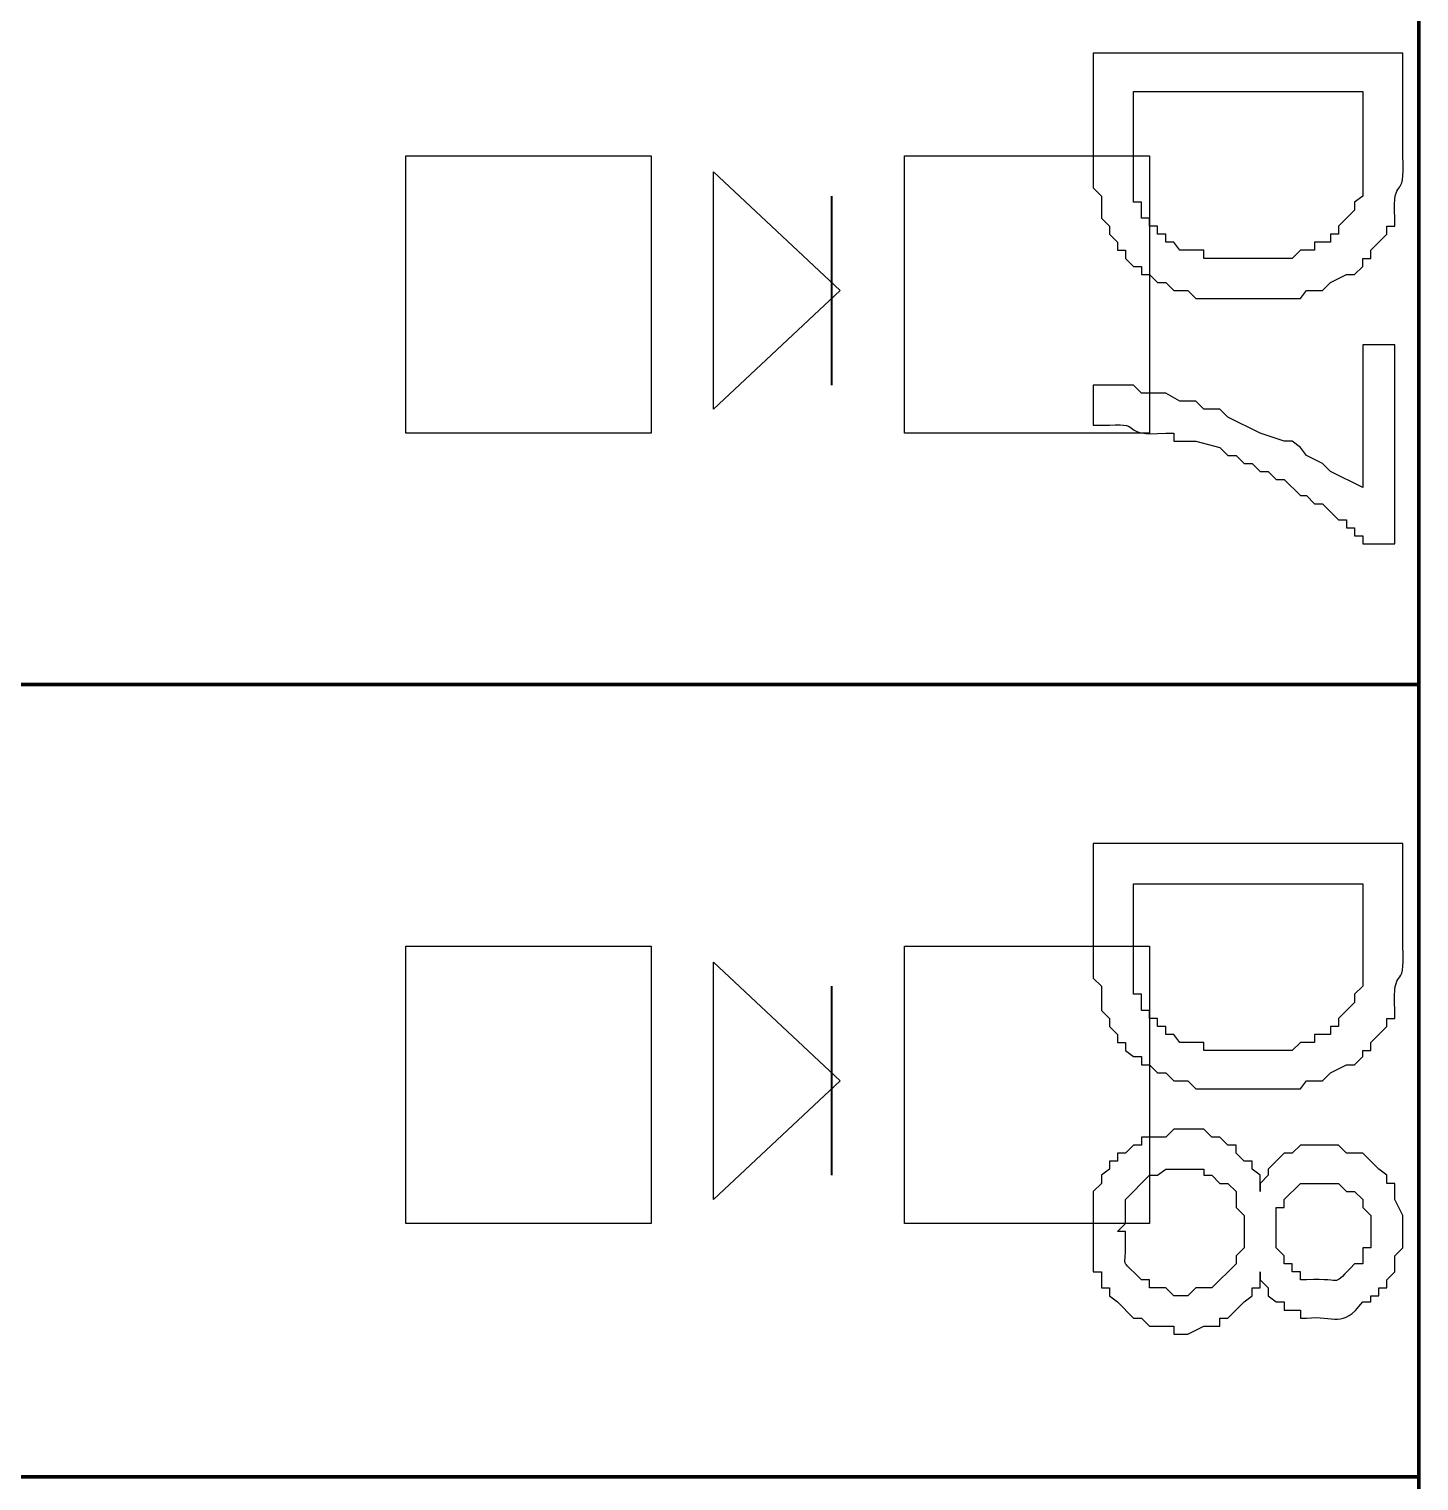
# Model space of a CAD drawing. Header units: millimetres. Extents: x -109 to -14.2, y -107.5 to -24.7.
# Drawn here: x -76.472 to -72.009, y -66.123 to -61.463 of the extents above; entities that cross this region are included whole.
import ezdxf

# ---------------------------------------------------------------- set-up
doc = ezdxf.new("R2010")
doc.units = ezdxf.units.MM
doc.header["$MEASUREMENT"] = 0
doc.layers.add('layer 1', color=7, linetype='Continuous')

msp = doc.modelspace()

# ---------------------------------------------------------------- linework, layer by layer
at = {"layer": 'layer 1', "color": 0, "lineweight": 80}
for points in [[(-72.0095, -91.5042), (-72.0095, -91.5042), (-72.0095, -40.7152), (-72.0095, -40.7152)], [(-80.6507, -63.567), (-80.6507, -63.567), (-72.0095, -63.567), (-72.0095, -63.567)], [(-80.6507, -66.1097), (-80.6507, -66.1097), (-72.0095, -66.1097), (-72.0095, -66.1097)]]:
    msp.add_open_spline(points, degree=3, dxfattribs=at)
at = {"layer": 'layer 1', "color": 0}
for points, knots in [([(-73.055, -61.5406), (-73.055, -61.5406), (-72.0611, -61.5406), (-72.0611, -61.5406), (-72.0611, -61.5406), (-72.0611, -61.5406), (-72.0611, -61.8697), (-72.0611, -61.8697), (-72.0611, -61.8697), (-72.052, -62.0276), (-72.0959, -61.9219), (-72.0869, -62.0698), (-72.0869, -62.0698), (-72.0869, -62.0698), (-72.0869, -62.0956), (-72.0869, -62.0956), (-72.0869, -62.0956), (-72.0869, -62.0956), (-72.1128, -62.0956), (-72.1128, -62.0956), (-72.1128, -62.0956), (-72.1128, -62.0956), (-72.1128, -62.1214), (-72.1128, -62.1214), (-72.1128, -62.1214), (-72.1128, -62.1214), (-72.1644, -62.1731), (-72.1644, -62.1731), (-72.1644, -62.1731), (-72.1644, -62.1731), (-72.1644, -62.1989), (-72.1644, -62.1989), (-72.1644, -62.1989), (-72.1644, -62.1989), (-72.1902, -62.1989), (-72.1902, -62.1989), (-72.1902, -62.1989), (-72.1902, -62.1989), (-72.1902, -62.2247), (-72.1902, -62.2247), (-72.1902, -62.2247), (-72.1902, -62.2247), (-72.216, -62.2505), (-72.216, -62.2505), (-72.216, -62.2505), (-72.216, -62.2505), (-72.2418, -62.2505), (-72.2418, -62.2505), (-72.2418, -62.2505), (-72.2418, -62.2505), (-72.2935, -62.2763), (-72.2935, -62.2763), (-72.2935, -62.2763), (-72.2935, -62.2763), (-72.3193, -62.3021), (-72.3193, -62.3021), (-72.3193, -62.3021), (-72.3193, -62.3021), (-72.3709, -62.3021), (-72.3709, -62.3021), (-72.3709, -62.3021), (-72.3709, -62.3021), (-72.3903, -62.328), (-72.3903, -62.328), (-72.3903, -62.328), (-72.3903, -62.328), (-72.4677, -62.328), (-72.4677, -62.328), (-72.4677, -62.328), (-72.5193, -62.328), (-72.5709, -62.328), (-72.6226, -62.328), (-72.6226, -62.328), (-72.6226, -62.328), (-72.7258, -62.328), (-72.7258, -62.328), (-72.7258, -62.328), (-72.7258, -62.328), (-72.7517, -62.3021), (-72.7517, -62.3021), (-72.7517, -62.3021), (-72.7517, -62.3021), (-72.7968, -62.3021), (-72.7968, -62.3021), (-72.7968, -62.3021), (-72.7968, -62.3021), (-72.8226, -62.2763), (-72.8226, -62.2763), (-72.8226, -62.2763), (-72.8226, -62.2763), (-72.8485, -62.2763), (-72.8485, -62.2763), (-72.8485, -62.2763), (-72.8485, -62.2763), (-72.8743, -62.2505), (-72.8743, -62.2505), (-72.8743, -62.2505), (-72.8743, -62.2505), (-72.9001, -62.2505), (-72.9001, -62.2505), (-72.9001, -62.2505), (-72.9001, -62.2505), (-72.9001, -62.2247), (-72.9001, -62.2247), (-72.9001, -62.2247), (-72.9001, -62.2247), (-72.9259, -62.2247), (-72.9259, -62.2247), (-72.9259, -62.2247), (-72.9259, -62.2247), (-72.9517, -62.1989), (-72.9517, -62.1989), (-72.9517, -62.1989), (-72.9517, -62.1989), (-72.9517, -62.1731), (-72.9517, -62.1731), (-72.9517, -62.1731), (-72.9517, -62.1731), (-72.9775, -62.1731), (-72.9775, -62.1731), (-72.9775, -62.1731), (-72.9775, -62.1731), (-72.9775, -62.1473), (-72.9775, -62.1473), (-72.9775, -62.1473), (-72.9775, -62.1473), (-73.0033, -62.1214), (-73.0033, -62.1214), (-73.0033, -62.1214), (-73.0033, -62.1214), (-73.0033, -62.0956), (-73.0033, -62.0956), (-73.0033, -62.0956), (-73.0033, -62.0956), (-73.0292, -62.0698), (-73.0292, -62.0698), (-73.0292, -62.0698), (-73.0292, -62.0698), (-73.0292, -61.9988), (-73.0292, -61.9988), (-73.0292, -61.9988), (-73.0292, -61.9988), (-73.055, -61.973), (-73.055, -61.973), (-73.055, -61.973), (-73.055, -61.973), (-73.055, -61.8697), (-73.055, -61.8697), (-73.055, -61.8697), (-73.055, -61.8697), (-73.055, -61.5406), (-73.055, -61.5406)], [0, 0, 0, 0, 0.025641, 0.025641, 0.025641, 0.025641, 0.051282, 0.051282, 0.051282, 0.051282, 0.076923, 0.076923, 0.076923, 0.076923, 0.102564, 0.102564, 0.102564, 0.102564, 0.128205, 0.128205, 0.128205, 0.128205, 0.153846, 0.153846, 0.153846, 0.153846, 0.179487, 0.179487, 0.179487, 0.179487, 0.205128, 0.205128, 0.205128, 0.205128, 0.230769, 0.230769, 0.230769, 0.230769, 0.25641, 0.25641, 0.25641, 0.25641, 0.282051, 0.282051, 0.282051, 0.282051, 0.307692, 0.307692, 0.307692, 0.307692, 0.333333, 0.333333, 0.333333, 0.333333, 0.358974, 0.358974, 0.358974, 0.358974, 0.384615, 0.384615, 0.384615, 0.384615, 0.410256, 0.410256, 0.410256, 0.410256, 0.435897, 0.435897, 0.435897, 0.435897, 0.461538, 0.461538, 0.461538, 0.461538, 0.487179, 0.487179, 0.487179, 0.487179, 0.512821, 0.512821, 0.512821, 0.512821, 0.538462, 0.538462, 0.538462, 0.538462, 0.564103, 0.564103, 0.564103, 0.564103, 0.589744, 0.589744, 0.589744, 0.589744, 0.615385, 0.615385, 0.615385, 0.615385, 0.641026, 0.641026, 0.641026, 0.641026, 0.666667, 0.666667, 0.666667, 0.666667, 0.692308, 0.692308, 0.692308, 0.692308, 0.717949, 0.717949, 0.717949, 0.717949, 0.74359, 0.74359, 0.74359, 0.74359, 0.769231, 0.769231, 0.769231, 0.769231, 0.794872, 0.794872, 0.794872, 0.794872, 0.820513, 0.820513, 0.820513, 0.820513, 0.846154, 0.846154, 0.846154, 0.846154, 0.871795, 0.871795, 0.871795, 0.871795, 0.897436, 0.897436, 0.897436, 0.897436, 0.923077, 0.923077, 0.923077, 0.923077, 0.948718, 0.948718, 0.948718, 0.948718, 1, 1, 1, 1]), ([(-72.9259, -61.6632), (-72.9259, -61.6632), (-72.9259, -61.8697), (-72.9259, -61.8697), (-72.9259, -61.8697), (-72.9259, -61.9128), (-72.9259, -61.9558), (-72.9259, -61.9988), (-72.9259, -61.9988), (-72.9259, -61.9988), (-72.9259, -62.0182), (-72.9259, -62.0182), (-72.9259, -62.0182), (-72.9259, -62.0182), (-72.9001, -62.0182), (-72.9001, -62.0182), (-72.9001, -62.0182), (-72.9001, -62.0182), (-72.9001, -62.0698), (-72.9001, -62.0698), (-72.9001, -62.0698), (-72.9001, -62.0698), (-72.8743, -62.0698), (-72.8743, -62.0698), (-72.8743, -62.0698), (-72.8743, -62.0698), (-72.8743, -62.0956), (-72.8743, -62.0956), (-72.8743, -62.0956), (-72.8743, -62.0956), (-72.8485, -62.0956), (-72.8485, -62.0956), (-72.8485, -62.0956), (-72.8485, -62.0956), (-72.8485, -62.1214), (-72.8485, -62.1214), (-72.8485, -62.1214), (-72.8485, -62.1214), (-72.8226, -62.1214), (-72.8226, -62.1214), (-72.8226, -62.1214), (-72.8226, -62.1214), (-72.8226, -62.1473), (-72.8226, -62.1473), (-72.8226, -62.1473), (-72.8226, -62.1473), (-72.7968, -62.1473), (-72.7968, -62.1473), (-72.7968, -62.1473), (-72.7968, -62.1473), (-72.7775, -62.1731), (-72.7775, -62.1731), (-72.7775, -62.1731), (-72.7775, -62.1731), (-72.7, -62.1731), (-72.7, -62.1731), (-72.7, -62.1731), (-72.7, -62.1731), (-72.7, -62.1989), (-72.7, -62.1989), (-72.7, -62.1989), (-72.7, -62.1989), (-72.4161, -62.1989), (-72.4161, -62.1989), (-72.4161, -62.1989), (-72.4161, -62.1989), (-72.3903, -62.1731), (-72.3903, -62.1731), (-72.3903, -62.1731), (-72.3903, -62.1731), (-72.3451, -62.1731), (-72.3451, -62.1731), (-72.3451, -62.1731), (-72.3451, -62.1731), (-72.3451, -62.1473), (-72.3451, -62.1473), (-72.3451, -62.1473), (-72.3451, -62.1473), (-72.2935, -62.1473), (-72.2935, -62.1473), (-72.2935, -62.1473), (-72.2935, -62.1473), (-72.2935, -62.1214), (-72.2935, -62.1214), (-72.2935, -62.1214), (-72.2935, -62.1214), (-72.2676, -62.1214), (-72.2676, -62.1214), (-72.2676, -62.1214), (-72.2676, -62.1214), (-72.2676, -62.0956), (-72.2676, -62.0956), (-72.2676, -62.0956), (-72.2676, -62.0956), (-72.216, -62.044), (-72.216, -62.044), (-72.216, -62.044), (-72.216, -62.044), (-72.216, -62.0182), (-72.216, -62.0182), (-72.216, -62.0182), (-72.216, -62.0182), (-72.1902, -61.9988), (-72.1902, -61.9988), (-72.1902, -61.9988), (-72.1902, -61.9988), (-72.1902, -61.6632), (-72.1902, -61.6632), (-72.1902, -61.6632), (-72.1902, -61.6632), (-72.9259, -61.6632), (-72.9259, -61.6632)], [0, 0, 0, 0, 0.034483, 0.034483, 0.034483, 0.034483, 0.068966, 0.068966, 0.068966, 0.068966, 0.103448, 0.103448, 0.103448, 0.103448, 0.137931, 0.137931, 0.137931, 0.137931, 0.172414, 0.172414, 0.172414, 0.172414, 0.206897, 0.206897, 0.206897, 0.206897, 0.241379, 0.241379, 0.241379, 0.241379, 0.275862, 0.275862, 0.275862, 0.275862, 0.310345, 0.310345, 0.310345, 0.310345, 0.344828, 0.344828, 0.344828, 0.344828, 0.37931, 0.37931, 0.37931, 0.37931, 0.413793, 0.413793, 0.413793, 0.413793, 0.448276, 0.448276, 0.448276, 0.448276, 0.482759, 0.482759, 0.482759, 0.482759, 0.517241, 0.517241, 0.517241, 0.517241, 0.551724, 0.551724, 0.551724, 0.551724, 0.586207, 0.586207, 0.586207, 0.586207, 0.62069, 0.62069, 0.62069, 0.62069, 0.655172, 0.655172, 0.655172, 0.655172, 0.689655, 0.689655, 0.689655, 0.689655, 0.724138, 0.724138, 0.724138, 0.724138, 0.758621, 0.758621, 0.758621, 0.758621, 0.793103, 0.793103, 0.793103, 0.793103, 0.827586, 0.827586, 0.827586, 0.827586, 0.862069, 0.862069, 0.862069, 0.862069, 0.896552, 0.896552, 0.896552, 0.896552, 0.931034, 0.931034, 0.931034, 0.931034, 1, 1, 1, 1]), ([(-75.262, -61.8697), (-75.262, -61.8697), (-75.262, -62.7603), (-75.262, -62.7603), (-75.262, -62.7603), (-75.262, -62.7603), (-74.4747, -62.7603), (-74.4747, -62.7603), (-74.4747, -62.7603), (-74.4747, -62.7603), (-74.4747, -61.8697), (-74.4747, -61.8697), (-74.4747, -61.8697), (-74.4747, -61.8697), (-75.262, -61.8697), (-75.262, -61.8697)], [0, 0, 0, 0, 0.2, 0.2, 0.2, 0.2, 0.4, 0.4, 0.4, 0.4, 0.6, 0.6, 0.6, 0.6, 1, 1, 1, 1]), ([(-73.6616, -61.8697), (-73.6616, -61.8697), (-73.6616, -62.7603), (-73.6616, -62.7603), (-73.6616, -62.7603), (-73.6616, -62.7603), (-72.8743, -62.7603), (-72.8743, -62.7603), (-72.8743, -62.7603), (-72.8743, -62.7603), (-72.8743, -61.8697), (-72.8743, -61.8697), (-72.8743, -61.8697), (-72.8743, -61.8697), (-73.6616, -61.8697), (-73.6616, -61.8697)], [0, 0, 0, 0, 0.2, 0.2, 0.2, 0.2, 0.4, 0.4, 0.4, 0.4, 0.6, 0.6, 0.6, 0.6, 1, 1, 1, 1]), ([(-74.2747, -62.6829), (-74.2747, -62.6829), (-73.8681, -62.3021), (-73.8681, -62.3021), (-73.8681, -62.3021), (-73.8681, -62.3021), (-74.2747, -61.9214), (-74.2747, -61.9214), (-74.2747, -61.9214), (-74.2747, -61.9214), (-74.2747, -62.6829), (-74.2747, -62.6829)], [0, 0, 0, 0, 0.25, 0.25, 0.25, 0.25, 0.5, 0.5, 0.5, 0.5, 1, 1, 1, 1]), ([(-72.1902, -62.4764), (-72.1902, -62.4764), (-72.0869, -62.4764), (-72.0869, -62.4764), (-72.0869, -62.4764), (-72.0869, -62.4764), (-72.0869, -63.1153), (-72.0869, -63.1153), (-72.0869, -63.1153), (-72.0869, -63.1153), (-72.1902, -63.1153), (-72.1902, -63.1153), (-72.1902, -63.1153), (-72.1902, -63.1153), (-72.1902, -63.0894), (-72.1902, -63.0894), (-72.1902, -63.0894), (-72.1902, -63.0894), (-72.216, -63.0894), (-72.216, -63.0894), (-72.216, -63.0894), (-72.216, -63.0894), (-72.216, -63.0637), (-72.216, -63.0637), (-72.216, -63.0637), (-72.216, -63.0637), (-72.2418, -63.0637), (-72.2418, -63.0637), (-72.2418, -63.0637), (-72.2418, -63.0637), (-72.2418, -63.0378), (-72.2418, -63.0378), (-72.2418, -63.0378), (-72.2418, -63.0378), (-72.2676, -63.0378), (-72.2676, -63.0378), (-72.2676, -63.0378), (-72.2676, -63.0378), (-72.3193, -62.9862), (-72.3193, -62.9862), (-72.3193, -62.9862), (-72.3193, -62.9862), (-72.3451, -62.9862), (-72.3451, -62.9862), (-72.3451, -62.9862), (-72.3451, -62.9862), (-72.3709, -62.9604), (-72.3709, -62.9604), (-72.3709, -62.9604), (-72.3709, -62.9604), (-72.3903, -62.9604), (-72.3903, -62.9604), (-72.3903, -62.9604), (-72.3903, -62.9604), (-72.4419, -62.9088), (-72.4419, -62.9088), (-72.4419, -62.9088), (-72.4419, -62.9088), (-72.4677, -62.9088), (-72.4677, -62.9088), (-72.4677, -62.9088), (-72.4677, -62.9088), (-72.4935, -62.8829), (-72.4935, -62.8829), (-72.4935, -62.8829), (-72.4935, -62.8829), (-72.5193, -62.8829), (-72.5193, -62.8829), (-72.5193, -62.8829), (-72.5193, -62.8829), (-72.5451, -62.8571), (-72.5451, -62.8571), (-72.5451, -62.8571), (-72.5451, -62.8571), (-72.5709, -62.8571), (-72.5709, -62.8571), (-72.5709, -62.8571), (-72.5709, -62.8571), (-72.5968, -62.8313), (-72.5968, -62.8313), (-72.5968, -62.8313), (-72.5968, -62.8313), (-72.6226, -62.8313), (-72.6226, -62.8313), (-72.6226, -62.8313), (-72.6226, -62.8313), (-72.6484, -62.8055), (-72.6484, -62.8055), (-72.6484, -62.8055), (-72.6484, -62.8055), (-72.7258, -62.7861), (-72.7258, -62.7861), (-72.7258, -62.7861), (-72.7258, -62.7861), (-72.7968, -62.7861), (-72.7968, -62.7861), (-72.7968, -62.7861), (-72.7968, -62.7861), (-72.7968, -62.7603), (-72.7968, -62.7603), (-72.7968, -62.7603), (-72.7968, -62.7603), (-72.8226, -62.7603), (-72.8226, -62.7603), (-72.8226, -62.7603), (-72.9767, -62.7701), (-72.8898, -62.724), (-73.0033, -62.7345), (-73.0033, -62.7345), (-73.0033, -62.7345), (-73.055, -62.7345), (-73.055, -62.7345), (-73.055, -62.7345), (-73.055, -62.7345), (-73.055, -62.6054), (-73.055, -62.6054), (-73.055, -62.6054), (-73.055, -62.6054), (-72.9259, -62.6054), (-72.9259, -62.6054), (-72.9259, -62.6054), (-72.9259, -62.6054), (-72.9001, -62.6313), (-72.9001, -62.6313), (-72.9001, -62.6313), (-72.9001, -62.6313), (-72.8226, -62.6313), (-72.8226, -62.6313), (-72.8226, -62.6313), (-72.8226, -62.6313), (-72.7775, -62.6571), (-72.7775, -62.6571), (-72.7775, -62.6571), (-72.7775, -62.6571), (-72.7258, -62.6571), (-72.7258, -62.6571), (-72.7258, -62.6571), (-72.7258, -62.6571), (-72.7, -62.6829), (-72.7, -62.6829), (-72.7, -62.6829), (-72.7, -62.6829), (-72.6484, -62.6829), (-72.6484, -62.6829), (-72.6484, -62.6829), (-72.6484, -62.6829), (-72.6226, -62.7087), (-72.6226, -62.7087), (-72.6226, -62.7087), (-72.6226, -62.7087), (-72.5193, -62.7603), (-72.5193, -62.7603), (-72.5193, -62.7603), (-72.5193, -62.7603), (-72.4419, -62.7861), (-72.4419, -62.7861), (-72.4419, -62.7861), (-72.4419, -62.7861), (-72.4161, -62.7861), (-72.4161, -62.7861), (-72.4161, -62.7861), (-72.4161, -62.7861), (-72.3903, -62.8055), (-72.3903, -62.8055), (-72.3903, -62.8055), (-72.3903, -62.8055), (-72.3709, -62.8313), (-72.3709, -62.8313), (-72.3709, -62.8313), (-72.3709, -62.8313), (-72.3193, -62.8571), (-72.3193, -62.8571), (-72.3193, -62.8571), (-72.3193, -62.8571), (-72.2935, -62.8829), (-72.2935, -62.8829), (-72.2935, -62.8829), (-72.2935, -62.8829), (-72.1902, -62.9346), (-72.1902, -62.9346), (-72.1902, -62.9346), (-72.1902, -62.9346), (-72.1902, -62.4764), (-72.1902, -62.4764)], [0, 0, 0, 0, 0.021277, 0.021277, 0.021277, 0.021277, 0.042553, 0.042553, 0.042553, 0.042553, 0.06383, 0.06383, 0.06383, 0.06383, 0.085106, 0.085106, 0.085106, 0.085106, 0.106383, 0.106383, 0.106383, 0.106383, 0.12766, 0.12766, 0.12766, 0.12766, 0.148936, 0.148936, 0.148936, 0.148936, 0.170213, 0.170213, 0.170213, 0.170213, 0.191489, 0.191489, 0.191489, 0.191489, 0.212766, 0.212766, 0.212766, 0.212766, 0.234043, 0.234043, 0.234043, 0.234043, 0.255319, 0.255319, 0.255319, 0.255319, 0.276596, 0.276596, 0.276596, 0.276596, 0.297872, 0.297872, 0.297872, 0.297872, 0.319149, 0.319149, 0.319149, 0.319149, 0.340426, 0.340426, 0.340426, 0.340426, 0.361702, 0.361702, 0.361702, 0.361702, 0.382979, 0.382979, 0.382979, 0.382979, 0.404255, 0.404255, 0.404255, 0.404255, 0.425532, 0.425532, 0.425532, 0.425532, 0.446809, 0.446809, 0.446809, 0.446809, 0.468085, 0.468085, 0.468085, 0.468085, 0.489362, 0.489362, 0.489362, 0.489362, 0.510638, 0.510638, 0.510638, 0.510638, 0.531915, 0.531915, 0.531915, 0.531915, 0.553191, 0.553191, 0.553191, 0.553191, 0.574468, 0.574468, 0.574468, 0.574468, 0.595745, 0.595745, 0.595745, 0.595745, 0.617021, 0.617021, 0.617021, 0.617021, 0.638298, 0.638298, 0.638298, 0.638298, 0.659574, 0.659574, 0.659574, 0.659574, 0.680851, 0.680851, 0.680851, 0.680851, 0.702128, 0.702128, 0.702128, 0.702128, 0.723404, 0.723404, 0.723404, 0.723404, 0.744681, 0.744681, 0.744681, 0.744681, 0.765957, 0.765957, 0.765957, 0.765957, 0.787234, 0.787234, 0.787234, 0.787234, 0.808511, 0.808511, 0.808511, 0.808511, 0.829787, 0.829787, 0.829787, 0.829787, 0.851064, 0.851064, 0.851064, 0.851064, 0.87234, 0.87234, 0.87234, 0.87234, 0.893617, 0.893617, 0.893617, 0.893617, 0.914894, 0.914894, 0.914894, 0.914894, 0.93617, 0.93617, 0.93617, 0.93617, 0.957447, 0.957447, 0.957447, 0.957447, 1, 1, 1, 1]), ([(-73.055, -64.0768), (-73.055, -64.0768), (-72.0611, -64.0768), (-72.0611, -64.0768), (-72.0611, -64.0768), (-72.0611, -64.0768), (-72.0611, -64.406), (-72.0611, -64.406), (-72.0611, -64.406), (-72.0521, -64.566), (-72.096, -64.4524), (-72.0869, -64.6125), (-72.0869, -64.6125), (-72.0869, -64.6125), (-72.0869, -64.6383), (-72.0869, -64.6383), (-72.0869, -64.6383), (-72.0869, -64.6383), (-72.1128, -64.6383), (-72.1128, -64.6383), (-72.1128, -64.6383), (-72.1128, -64.6383), (-72.1128, -64.6641), (-72.1128, -64.6641), (-72.1128, -64.6641), (-72.1128, -64.6641), (-72.1644, -64.7157), (-72.1644, -64.7157), (-72.1644, -64.7157), (-72.1644, -64.7157), (-72.1644, -64.7416), (-72.1644, -64.7416), (-72.1644, -64.7416), (-72.1644, -64.7416), (-72.1902, -64.7416), (-72.1902, -64.7416), (-72.1902, -64.7416), (-72.1902, -64.7416), (-72.1902, -64.7609), (-72.1902, -64.7609), (-72.1902, -64.7609), (-72.1902, -64.7609), (-72.216, -64.7867), (-72.216, -64.7867), (-72.216, -64.7867), (-72.216, -64.7867), (-72.2418, -64.7867), (-72.2418, -64.7867), (-72.2418, -64.7867), (-72.2418, -64.7867), (-72.2935, -64.8125), (-72.2935, -64.8125), (-72.2935, -64.8125), (-72.2935, -64.8125), (-72.3193, -64.8384), (-72.3193, -64.8384), (-72.3193, -64.8384), (-72.3193, -64.8384), (-72.3709, -64.8384), (-72.3709, -64.8384), (-72.3709, -64.8384), (-72.3709, -64.8384), (-72.3903, -64.8642), (-72.3903, -64.8642), (-72.3903, -64.8642), (-72.3903, -64.8642), (-72.4677, -64.8642), (-72.4677, -64.8642), (-72.4677, -64.8642), (-72.5193, -64.8642), (-72.5709, -64.8642), (-72.6226, -64.8642), (-72.6226, -64.8642), (-72.6226, -64.8642), (-72.7258, -64.8642), (-72.7258, -64.8642), (-72.7258, -64.8642), (-72.7258, -64.8642), (-72.7517, -64.8384), (-72.7517, -64.8384), (-72.7517, -64.8384), (-72.7517, -64.8384), (-72.7968, -64.8384), (-72.7968, -64.8384), (-72.7968, -64.8384), (-72.7968, -64.8384), (-72.8226, -64.8125), (-72.8226, -64.8125), (-72.8226, -64.8125), (-72.8226, -64.8125), (-72.8485, -64.8125), (-72.8485, -64.8125), (-72.8485, -64.8125), (-72.8485, -64.8125), (-72.8743, -64.7867), (-72.8743, -64.7867), (-72.8743, -64.7867), (-72.8743, -64.7867), (-72.9001, -64.7867), (-72.9001, -64.7867), (-72.9001, -64.7867), (-72.9001, -64.7867), (-72.9001, -64.7609), (-72.9001, -64.7609), (-72.9001, -64.7609), (-72.9001, -64.7609), (-72.9259, -64.7609), (-72.9259, -64.7609), (-72.9259, -64.7609), (-72.9259, -64.7609), (-72.9517, -64.7416), (-72.9517, -64.7416), (-72.9517, -64.7416), (-72.9517, -64.7416), (-72.9517, -64.7157), (-72.9517, -64.7157), (-72.9517, -64.7157), (-72.9517, -64.7157), (-72.9775, -64.7157), (-72.9775, -64.7157), (-72.9775, -64.7157), (-72.9775, -64.7157), (-72.9775, -64.6899), (-72.9775, -64.6899), (-72.9775, -64.6899), (-72.9775, -64.6899), (-73.0033, -64.6641), (-73.0033, -64.6641), (-73.0033, -64.6641), (-73.0033, -64.6641), (-73.0033, -64.6383), (-73.0033, -64.6383), (-73.0033, -64.6383), (-73.0033, -64.6383), (-73.0292, -64.6125), (-73.0292, -64.6125), (-73.0292, -64.6125), (-73.0292, -64.6125), (-73.0292, -64.5351), (-73.0292, -64.5351), (-73.0292, -64.5351), (-73.0292, -64.5351), (-73.055, -64.5092), (-73.055, -64.5092), (-73.055, -64.5092), (-73.055, -64.5092), (-73.055, -64.406), (-73.055, -64.406), (-73.055, -64.406), (-73.055, -64.406), (-73.055, -64.0768), (-73.055, -64.0768)], [0, 0, 0, 0, 0.025641, 0.025641, 0.025641, 0.025641, 0.051282, 0.051282, 0.051282, 0.051282, 0.076923, 0.076923, 0.076923, 0.076923, 0.102564, 0.102564, 0.102564, 0.102564, 0.128205, 0.128205, 0.128205, 0.128205, 0.153846, 0.153846, 0.153846, 0.153846, 0.179487, 0.179487, 0.179487, 0.179487, 0.205128, 0.205128, 0.205128, 0.205128, 0.230769, 0.230769, 0.230769, 0.230769, 0.25641, 0.25641, 0.25641, 0.25641, 0.282051, 0.282051, 0.282051, 0.282051, 0.307692, 0.307692, 0.307692, 0.307692, 0.333333, 0.333333, 0.333333, 0.333333, 0.358974, 0.358974, 0.358974, 0.358974, 0.384615, 0.384615, 0.384615, 0.384615, 0.410256, 0.410256, 0.410256, 0.410256, 0.435897, 0.435897, 0.435897, 0.435897, 0.461538, 0.461538, 0.461538, 0.461538, 0.487179, 0.487179, 0.487179, 0.487179, 0.512821, 0.512821, 0.512821, 0.512821, 0.538462, 0.538462, 0.538462, 0.538462, 0.564103, 0.564103, 0.564103, 0.564103, 0.589744, 0.589744, 0.589744, 0.589744, 0.615385, 0.615385, 0.615385, 0.615385, 0.641026, 0.641026, 0.641026, 0.641026, 0.666667, 0.666667, 0.666667, 0.666667, 0.692308, 0.692308, 0.692308, 0.692308, 0.717949, 0.717949, 0.717949, 0.717949, 0.74359, 0.74359, 0.74359, 0.74359, 0.769231, 0.769231, 0.769231, 0.769231, 0.794872, 0.794872, 0.794872, 0.794872, 0.820513, 0.820513, 0.820513, 0.820513, 0.846154, 0.846154, 0.846154, 0.846154, 0.871795, 0.871795, 0.871795, 0.871795, 0.897436, 0.897436, 0.897436, 0.897436, 0.923077, 0.923077, 0.923077, 0.923077, 0.948718, 0.948718, 0.948718, 0.948718, 1, 1, 1, 1]), ([(-72.9259, -64.2059), (-72.9259, -64.2059), (-72.9259, -64.406), (-72.9259, -64.406), (-72.9259, -64.406), (-72.9259, -64.449), (-72.9259, -64.492), (-72.9259, -64.5351), (-72.9259, -64.5351), (-72.9259, -64.5351), (-72.9259, -64.5608), (-72.9259, -64.5608), (-72.9259, -64.5608), (-72.9259, -64.5608), (-72.9001, -64.5608), (-72.9001, -64.5608), (-72.9001, -64.5608), (-72.9001, -64.5608), (-72.9001, -64.6125), (-72.9001, -64.6125), (-72.9001, -64.6125), (-72.9001, -64.6125), (-72.8743, -64.6125), (-72.8743, -64.6125), (-72.8743, -64.6125), (-72.8743, -64.6125), (-72.8743, -64.6383), (-72.8743, -64.6383), (-72.8743, -64.6383), (-72.8743, -64.6383), (-72.8485, -64.6383), (-72.8485, -64.6383), (-72.8485, -64.6383), (-72.8485, -64.6383), (-72.8485, -64.6641), (-72.8485, -64.6641), (-72.8485, -64.6641), (-72.8485, -64.6641), (-72.8226, -64.6641), (-72.8226, -64.6641), (-72.8226, -64.6641), (-72.8226, -64.6641), (-72.8226, -64.6899), (-72.8226, -64.6899), (-72.8226, -64.6899), (-72.8226, -64.6899), (-72.7968, -64.6899), (-72.7968, -64.6899), (-72.7968, -64.6899), (-72.7968, -64.6899), (-72.7775, -64.7157), (-72.7775, -64.7157), (-72.7775, -64.7157), (-72.7775, -64.7157), (-72.7, -64.7157), (-72.7, -64.7157), (-72.7, -64.7157), (-72.7, -64.7157), (-72.7, -64.7416), (-72.7, -64.7416), (-72.7, -64.7416), (-72.7, -64.7416), (-72.4161, -64.7416), (-72.4161, -64.7416), (-72.4161, -64.7416), (-72.4161, -64.7416), (-72.3903, -64.7157), (-72.3903, -64.7157), (-72.3903, -64.7157), (-72.3903, -64.7157), (-72.3451, -64.7157), (-72.3451, -64.7157), (-72.3451, -64.7157), (-72.3451, -64.7157), (-72.3451, -64.6899), (-72.3451, -64.6899), (-72.3451, -64.6899), (-72.3451, -64.6899), (-72.2935, -64.6899), (-72.2935, -64.6899), (-72.2935, -64.6899), (-72.2935, -64.6899), (-72.2935, -64.6641), (-72.2935, -64.6641), (-72.2935, -64.6641), (-72.2935, -64.6641), (-72.2676, -64.6641), (-72.2676, -64.6641), (-72.2676, -64.6641), (-72.2676, -64.6641), (-72.2676, -64.6383), (-72.2676, -64.6383), (-72.2676, -64.6383), (-72.2676, -64.6383), (-72.216, -64.5867), (-72.216, -64.5867), (-72.216, -64.5867), (-72.216, -64.5867), (-72.216, -64.5608), (-72.216, -64.5608), (-72.216, -64.5608), (-72.216, -64.5608), (-72.1902, -64.5351), (-72.1902, -64.5351), (-72.1902, -64.5351), (-72.1902, -64.5351), (-72.1902, -64.2059), (-72.1902, -64.2059), (-72.1902, -64.2059), (-72.1902, -64.2059), (-72.9259, -64.2059), (-72.9259, -64.2059)], [0, 0, 0, 0, 0.034483, 0.034483, 0.034483, 0.034483, 0.068966, 0.068966, 0.068966, 0.068966, 0.103448, 0.103448, 0.103448, 0.103448, 0.137931, 0.137931, 0.137931, 0.137931, 0.172414, 0.172414, 0.172414, 0.172414, 0.206897, 0.206897, 0.206897, 0.206897, 0.241379, 0.241379, 0.241379, 0.241379, 0.275862, 0.275862, 0.275862, 0.275862, 0.310345, 0.310345, 0.310345, 0.310345, 0.344828, 0.344828, 0.344828, 0.344828, 0.37931, 0.37931, 0.37931, 0.37931, 0.413793, 0.413793, 0.413793, 0.413793, 0.448276, 0.448276, 0.448276, 0.448276, 0.482759, 0.482759, 0.482759, 0.482759, 0.517241, 0.517241, 0.517241, 0.517241, 0.551724, 0.551724, 0.551724, 0.551724, 0.586207, 0.586207, 0.586207, 0.586207, 0.62069, 0.62069, 0.62069, 0.62069, 0.655172, 0.655172, 0.655172, 0.655172, 0.689655, 0.689655, 0.689655, 0.689655, 0.724138, 0.724138, 0.724138, 0.724138, 0.758621, 0.758621, 0.758621, 0.758621, 0.793103, 0.793103, 0.793103, 0.793103, 0.827586, 0.827586, 0.827586, 0.827586, 0.862069, 0.862069, 0.862069, 0.862069, 0.896552, 0.896552, 0.896552, 0.896552, 0.931034, 0.931034, 0.931034, 0.931034, 1, 1, 1, 1]), ([(-75.262, -64.406), (-75.262, -64.406), (-75.262, -65.2965), (-75.262, -65.2965), (-75.262, -65.2965), (-75.262, -65.2965), (-74.4747, -65.2965), (-74.4747, -65.2965), (-74.4747, -65.2965), (-74.4747, -65.2965), (-74.4747, -64.406), (-74.4747, -64.406), (-74.4747, -64.406), (-74.4747, -64.406), (-75.262, -64.406), (-75.262, -64.406)], [0, 0, 0, 0, 0.2, 0.2, 0.2, 0.2, 0.4, 0.4, 0.4, 0.4, 0.6, 0.6, 0.6, 0.6, 1, 1, 1, 1]), ([(-73.6616, -64.406), (-73.6616, -64.406), (-73.6616, -65.2965), (-73.6616, -65.2965), (-73.6616, -65.2965), (-73.6616, -65.2965), (-72.8743, -65.2965), (-72.8743, -65.2965), (-72.8743, -65.2965), (-72.8743, -65.2965), (-72.8743, -64.406), (-72.8743, -64.406), (-72.8743, -64.406), (-72.8743, -64.406), (-73.6616, -64.406), (-73.6616, -64.406)], [0, 0, 0, 0, 0.2, 0.2, 0.2, 0.2, 0.4, 0.4, 0.4, 0.4, 0.6, 0.6, 0.6, 0.6, 1, 1, 1, 1]), ([(-74.2747, -65.2191), (-74.2747, -65.2191), (-73.8681, -64.8384), (-73.8681, -64.8384), (-73.8681, -64.8384), (-73.8681, -64.8384), (-74.2747, -64.4576), (-74.2747, -64.4576), (-74.2747, -64.4576), (-74.2747, -64.4576), (-74.2747, -65.2191), (-74.2747, -65.2191)], [0, 0, 0, 0, 0.25, 0.25, 0.25, 0.25, 0.5, 0.5, 0.5, 0.5, 1, 1, 1, 1]), ([(-72.5193, -65.1933), (-72.5193, -65.1933), (-72.5193, -65.1675), (-72.5193, -65.1675), (-72.5193, -65.1675), (-72.5193, -65.1675), (-72.4935, -65.1417), (-72.4935, -65.1417), (-72.4935, -65.1417), (-72.4935, -65.1417), (-72.4935, -65.1223), (-72.4935, -65.1223), (-72.4935, -65.1223), (-72.4935, -65.1223), (-72.4419, -65.0707), (-72.4419, -65.0707), (-72.4419, -65.0707), (-72.4419, -65.0707), (-72.4161, -65.0707), (-72.4161, -65.0707), (-72.4161, -65.0707), (-72.4161, -65.0707), (-72.3903, -65.0449), (-72.3903, -65.0449), (-72.3903, -65.0449), (-72.3903, -65.0449), (-72.2676, -65.0449), (-72.2676, -65.0449), (-72.2676, -65.0449), (-72.2676, -65.0449), (-72.2418, -65.0707), (-72.2418, -65.0707), (-72.2418, -65.0707), (-72.2418, -65.0707), (-72.1902, -65.0707), (-72.1902, -65.0707), (-72.1902, -65.0707), (-72.1902, -65.0707), (-72.1386, -65.1223), (-72.1386, -65.1223), (-72.1386, -65.1223), (-72.1386, -65.1223), (-72.1128, -65.1417), (-72.1128, -65.1417), (-72.1128, -65.1417), (-72.1128, -65.1417), (-72.1128, -65.1675), (-72.1128, -65.1675), (-72.1128, -65.1675), (-72.1128, -65.1675), (-72.0869, -65.1675), (-72.0869, -65.1675), (-72.0869, -65.1675), (-72.0869, -65.1675), (-72.0869, -65.2191), (-72.0869, -65.2191), (-72.0869, -65.2191), (-72.0869, -65.2191), (-72.0611, -65.2707), (-72.0611, -65.2707), (-72.0611, -65.2707), (-72.0611, -65.2707), (-72.0611, -65.374), (-72.0611, -65.374), (-72.0611, -65.374), (-72.0611, -65.374), (-72.0869, -65.3998), (-72.0869, -65.3998), (-72.0869, -65.3998), (-72.0869, -65.3998), (-72.0869, -65.4514), (-72.0869, -65.4514), (-72.0869, -65.4514), (-72.0869, -65.4514), (-72.1128, -65.4772), (-72.1128, -65.4772), (-72.1128, -65.4772), (-72.1128, -65.4772), (-72.1128, -65.5031), (-72.1128, -65.5031), (-72.1128, -65.5031), (-72.1128, -65.5031), (-72.1386, -65.5031), (-72.1386, -65.5031), (-72.1386, -65.5031), (-72.1386, -65.5031), (-72.1386, -65.5289), (-72.1386, -65.5289), (-72.1386, -65.5289), (-72.1386, -65.5289), (-72.1644, -65.5289), (-72.1644, -65.5289), (-72.1644, -65.5289), (-72.1644, -65.5289), (-72.1644, -65.5482), (-72.1644, -65.5482), (-72.1644, -65.5482), (-72.1644, -65.5482), (-72.1902, -65.5482), (-72.1902, -65.5482), (-72.1902, -65.5482), (-72.2557, -65.6363), (-72.2809, -65.5898), (-72.3709, -65.5999), (-72.3709, -65.5999), (-72.3709, -65.5999), (-72.3903, -65.5999), (-72.3903, -65.5999), (-72.3903, -65.5999), (-72.3903, -65.5999), (-72.3903, -65.5741), (-72.3903, -65.5741), (-72.3903, -65.5741), (-72.3903, -65.5741), (-72.4419, -65.5741), (-72.4419, -65.5741), (-72.4419, -65.5741), (-72.4419, -65.5741), (-72.4419, -65.5482), (-72.4419, -65.5482), (-72.4419, -65.5482), (-72.4419, -65.5482), (-72.4677, -65.5482), (-72.4677, -65.5482), (-72.4677, -65.5482), (-72.4677, -65.5482), (-72.4935, -65.5289), (-72.4935, -65.5289), (-72.4935, -65.5289), (-72.4935, -65.5289), (-72.4935, -65.5031), (-72.4935, -65.5031), (-72.4935, -65.5031), (-72.4935, -65.5031), (-72.5193, -65.4772), (-72.5193, -65.4772), (-72.5193, -65.4772), (-72.5193, -65.4772), (-72.5193, -65.4514), (-72.5193, -65.4514), (-72.5193, -65.4514), (-72.5193, -65.4514), (-72.5193, -65.5031), (-72.5193, -65.5031), (-72.5193, -65.5031), (-72.5193, -65.5031), (-72.5451, -65.5031), (-72.5451, -65.5031), (-72.5451, -65.5031), (-72.5451, -65.5031), (-72.5451, -65.5289), (-72.5451, -65.5289), (-72.5451, -65.5289), (-72.5451, -65.5289), (-72.5709, -65.5482), (-72.5709, -65.5482), (-72.5709, -65.5482), (-72.5709, -65.5482), (-72.6226, -65.5999), (-72.6226, -65.5999), (-72.6226, -65.5999), (-72.6226, -65.5999), (-72.6484, -65.5999), (-72.6484, -65.5999), (-72.6484, -65.5999), (-72.6484, -65.5999), (-72.6484, -65.6257), (-72.6484, -65.6257), (-72.6484, -65.6257), (-72.6484, -65.6257), (-72.7, -65.6257), (-72.7, -65.6257), (-72.7, -65.6257), (-72.7, -65.6257), (-72.7517, -65.6515), (-72.7517, -65.6515), (-72.7517, -65.6515), (-72.7517, -65.6515), (-72.7968, -65.6515), (-72.7968, -65.6515), (-72.7968, -65.6515), (-72.7968, -65.6515), (-72.7968, -65.6257), (-72.7968, -65.6257), (-72.7968, -65.6257), (-72.7968, -65.6257), (-72.8743, -65.6257), (-72.8743, -65.6257), (-72.8743, -65.6257), (-72.8743, -65.6257), (-72.9001, -65.5999), (-72.9001, -65.5999), (-72.9001, -65.5999), (-72.9001, -65.5999), (-72.9259, -65.5999), (-72.9259, -65.5999), (-72.9259, -65.5999), (-72.9259, -65.5999), (-72.9775, -65.5482), (-72.9775, -65.5482), (-72.9775, -65.5482), (-72.9775, -65.5482), (-73.0033, -65.5289), (-73.0033, -65.5289), (-73.0033, -65.5289), (-73.0033, -65.5289), (-73.0033, -65.5031), (-73.0033, -65.5031), (-73.0033, -65.5031), (-73.0033, -65.5031), (-73.0292, -65.5031), (-73.0292, -65.5031), (-73.0292, -65.5031), (-73.0292, -65.5031), (-73.0292, -65.4514), (-73.0292, -65.4514), (-73.0292, -65.4514), (-73.0292, -65.4514), (-73.055, -65.4514), (-73.055, -65.4514), (-73.055, -65.4514), (-73.055, -65.4514), (-73.055, -65.1933), (-73.055, -65.1933), (-73.055, -65.1933), (-73.055, -65.1933), (-73.0292, -65.1675), (-73.0292, -65.1675), (-73.0292, -65.1675), (-73.0292, -65.1675), (-73.0292, -65.1417), (-73.0292, -65.1417), (-73.0292, -65.1417), (-73.0292, -65.1417), (-73.0033, -65.1223), (-73.0033, -65.1223), (-73.0033, -65.1223), (-73.0033, -65.1223), (-73.0033, -65.0965), (-73.0033, -65.0965), (-73.0033, -65.0965), (-73.0033, -65.0965), (-72.9775, -65.0965), (-72.9775, -65.0965), (-72.9775, -65.0965), (-72.9775, -65.0965), (-72.9775, -65.0707), (-72.9775, -65.0707), (-72.9775, -65.0707), (-72.9775, -65.0707), (-72.9517, -65.0707), (-72.9517, -65.0707), (-72.9517, -65.0707), (-72.9517, -65.0707), (-72.9259, -65.0449), (-72.9259, -65.0449), (-72.9259, -65.0449), (-72.9259, -65.0449), (-72.9001, -65.0449), (-72.9001, -65.0449), (-72.9001, -65.0449), (-72.9001, -65.0449), (-72.9001, -65.0191), (-72.9001, -65.0191), (-72.9001, -65.0191), (-72.9001, -65.0191), (-72.8226, -65.0191), (-72.8226, -65.0191), (-72.8226, -65.0191), (-72.8226, -65.0191), (-72.7968, -64.9932), (-72.7968, -64.9932), (-72.7968, -64.9932), (-72.7968, -64.9932), (-72.7, -64.9932), (-72.7, -64.9932), (-72.7, -64.9932), (-72.7, -64.9932), (-72.6742, -65.0191), (-72.6742, -65.0191), (-72.6742, -65.0191), (-72.6742, -65.0191), (-72.6484, -65.0191), (-72.6484, -65.0191), (-72.6484, -65.0191), (-72.6484, -65.0191), (-72.6226, -65.0449), (-72.6226, -65.0449), (-72.6226, -65.0449), (-72.6226, -65.0449), (-72.5968, -65.0449), (-72.5968, -65.0449), (-72.5968, -65.0449), (-72.5968, -65.0449), (-72.5968, -65.0707), (-72.5968, -65.0707), (-72.5968, -65.0707), (-72.5968, -65.0707), (-72.5709, -65.0965), (-72.5709, -65.0965), (-72.5709, -65.0965), (-72.5709, -65.0965), (-72.5451, -65.0965), (-72.5451, -65.0965), (-72.5451, -65.0965), (-72.5451, -65.0965), (-72.5451, -65.1223), (-72.5451, -65.1223), (-72.5451, -65.1223), (-72.5451, -65.1223), (-72.5193, -65.1417), (-72.5193, -65.1417), (-72.5193, -65.1417), (-72.5193, -65.1417), (-72.5193, -65.1933), (-72.5193, -65.1933)], [0, 0, 0, 0, 0.0125, 0.0125, 0.0125, 0.0125, 0.025, 0.025, 0.025, 0.025, 0.0375, 0.0375, 0.0375, 0.0375, 0.05, 0.05, 0.05, 0.05, 0.0625, 0.0625, 0.0625, 0.0625, 0.075, 0.075, 0.075, 0.075, 0.0875, 0.0875, 0.0875, 0.0875, 0.1, 0.1, 0.1, 0.1, 0.1125, 0.1125, 0.1125, 0.1125, 0.125, 0.125, 0.125, 0.125, 0.1375, 0.1375, 0.1375, 0.1375, 0.15, 0.15, 0.15, 0.15, 0.1625, 0.1625, 0.1625, 0.1625, 0.175, 0.175, 0.175, 0.175, 0.1875, 0.1875, 0.1875, 0.1875, 0.2, 0.2, 0.2, 0.2, 0.2125, 0.2125, 0.2125, 0.2125, 0.225, 0.225, 0.225, 0.225, 0.2375, 0.2375, 0.2375, 0.2375, 0.25, 0.25, 0.25, 0.25, 0.2625, 0.2625, 0.2625, 0.2625, 0.275, 0.275, 0.275, 0.275, 0.2875, 0.2875, 0.2875, 0.2875, 0.3, 0.3, 0.3, 0.3, 0.3125, 0.3125, 0.3125, 0.3125, 0.325, 0.325, 0.325, 0.325, 0.3375, 0.3375, 0.3375, 0.3375, 0.35, 0.35, 0.35, 0.35, 0.3625, 0.3625, 0.3625, 0.3625, 0.375, 0.375, 0.375, 0.375, 0.3875, 0.3875, 0.3875, 0.3875, 0.4, 0.4, 0.4, 0.4, 0.4125, 0.4125, 0.4125, 0.4125, 0.425, 0.425, 0.425, 0.425, 0.4375, 0.4375, 0.4375, 0.4375, 0.45, 0.45, 0.45, 0.45, 0.4625, 0.4625, 0.4625, 0.4625, 0.475, 0.475, 0.475, 0.475, 0.4875, 0.4875, 0.4875, 0.4875, 0.5, 0.5, 0.5, 0.5, 0.5125, 0.5125, 0.5125, 0.5125, 0.525, 0.525, 0.525, 0.525, 0.5375, 0.5375, 0.5375, 0.5375, 0.55, 0.55, 0.55, 0.55, 0.5625, 0.5625, 0.5625, 0.5625, 0.575, 0.575, 0.575, 0.575, 0.5875, 0.5875, 0.5875, 0.5875, 0.6, 0.6, 0.6, 0.6, 0.6125, 0.6125, 0.6125, 0.6125, 0.625, 0.625, 0.625, 0.625, 0.6375, 0.6375, 0.6375, 0.6375, 0.65, 0.65, 0.65, 0.65, 0.6625, 0.6625, 0.6625, 0.6625, 0.675, 0.675, 0.675, 0.675, 0.6875, 0.6875, 0.6875, 0.6875, 0.7, 0.7, 0.7, 0.7, 0.7125, 0.7125, 0.7125, 0.7125, 0.725, 0.725, 0.725, 0.725, 0.7375, 0.7375, 0.7375, 0.7375, 0.75, 0.75, 0.75, 0.75, 0.7625, 0.7625, 0.7625, 0.7625, 0.775, 0.775, 0.775, 0.775, 0.7875, 0.7875, 0.7875, 0.7875, 0.8, 0.8, 0.8, 0.8, 0.8125, 0.8125, 0.8125, 0.8125, 0.825, 0.825, 0.825, 0.825, 0.8375, 0.8375, 0.8375, 0.8375, 0.85, 0.85, 0.85, 0.85, 0.8625, 0.8625, 0.8625, 0.8625, 0.875, 0.875, 0.875, 0.875, 0.8875, 0.8875, 0.8875, 0.8875, 0.9, 0.9, 0.9, 0.9, 0.9125, 0.9125, 0.9125, 0.9125, 0.925, 0.925, 0.925, 0.925, 0.9375, 0.9375, 0.9375, 0.9375, 0.95, 0.95, 0.95, 0.95, 0.9625, 0.9625, 0.9625, 0.9625, 0.975, 0.975, 0.975, 0.975, 1, 1, 1, 1]), ([(-72.7775, -65.1223), (-72.7775, -65.1223), (-72.8226, -65.1223), (-72.8226, -65.1223), (-72.8226, -65.1223), (-72.8226, -65.1223), (-72.8485, -65.1417), (-72.8485, -65.1417), (-72.8485, -65.1417), (-72.8485, -65.1417), (-72.8743, -65.1417), (-72.8743, -65.1417), (-72.8743, -65.1417), (-72.8743, -65.1417), (-72.9517, -65.2191), (-72.9517, -65.2191), (-72.9517, -65.2191), (-72.9517, -65.2191), (-72.9517, -65.2965), (-72.9517, -65.2965), (-72.9517, -65.2965), (-72.9517, -65.2965), (-72.9775, -65.3224), (-72.9775, -65.3224), (-72.9775, -65.3224), (-72.9775, -65.3224), (-72.9517, -65.3224), (-72.9517, -65.3224), (-72.9517, -65.3224), (-72.9517, -65.3224), (-72.9517, -65.3482), (-72.9517, -65.3482), (-72.9517, -65.3482), (-72.9467, -65.4501), (-72.977, -65.3994), (-72.9001, -65.4772), (-72.9001, -65.4772), (-72.9001, -65.4772), (-72.8743, -65.4772), (-72.8743, -65.4772), (-72.8743, -65.4772), (-72.8743, -65.4772), (-72.8743, -65.5031), (-72.8743, -65.5031), (-72.8743, -65.5031), (-72.8743, -65.5031), (-72.8226, -65.5031), (-72.8226, -65.5031), (-72.8226, -65.5031), (-72.8226, -65.5031), (-72.7968, -65.5289), (-72.7968, -65.5289), (-72.7968, -65.5289), (-72.7968, -65.5289), (-72.7517, -65.5289), (-72.7517, -65.5289), (-72.7517, -65.5289), (-72.7517, -65.5289), (-72.7258, -65.5031), (-72.7258, -65.5031), (-72.7258, -65.5031), (-72.7258, -65.5031), (-72.6742, -65.5031), (-72.6742, -65.5031), (-72.6742, -65.5031), (-72.6742, -65.5031), (-72.5968, -65.4256), (-72.5968, -65.4256), (-72.5968, -65.4256), (-72.5968, -65.4256), (-72.5968, -65.3998), (-72.5968, -65.3998), (-72.5968, -65.3998), (-72.5968, -65.3998), (-72.5709, -65.374), (-72.5709, -65.374), (-72.5709, -65.374), (-72.5709, -65.374), (-72.5709, -65.2707), (-72.5709, -65.2707), (-72.5709, -65.2707), (-72.5709, -65.2707), (-72.5968, -65.2449), (-72.5968, -65.2449), (-72.5968, -65.2449), (-72.5968, -65.2449), (-72.5968, -65.1933), (-72.5968, -65.1933), (-72.5968, -65.1933), (-72.5968, -65.1933), (-72.6226, -65.1675), (-72.6226, -65.1675), (-72.6226, -65.1675), (-72.6226, -65.1675), (-72.6484, -65.1675), (-72.6484, -65.1675), (-72.6484, -65.1675), (-72.6484, -65.1675), (-72.6742, -65.1417), (-72.6742, -65.1417), (-72.6742, -65.1417), (-72.6742, -65.1417), (-72.7, -65.1417), (-72.7, -65.1417), (-72.7, -65.1417), (-72.7, -65.1417), (-72.7, -65.1223), (-72.7, -65.1223), (-72.7, -65.1223), (-72.7, -65.1223), (-72.7775, -65.1223), (-72.7775, -65.1223)], [0, 0, 0, 0, 0.034483, 0.034483, 0.034483, 0.034483, 0.068966, 0.068966, 0.068966, 0.068966, 0.103448, 0.103448, 0.103448, 0.103448, 0.137931, 0.137931, 0.137931, 0.137931, 0.172414, 0.172414, 0.172414, 0.172414, 0.206897, 0.206897, 0.206897, 0.206897, 0.241379, 0.241379, 0.241379, 0.241379, 0.275862, 0.275862, 0.275862, 0.275862, 0.310345, 0.310345, 0.310345, 0.310345, 0.344828, 0.344828, 0.344828, 0.344828, 0.37931, 0.37931, 0.37931, 0.37931, 0.413793, 0.413793, 0.413793, 0.413793, 0.448276, 0.448276, 0.448276, 0.448276, 0.482759, 0.482759, 0.482759, 0.482759, 0.517241, 0.517241, 0.517241, 0.517241, 0.551724, 0.551724, 0.551724, 0.551724, 0.586207, 0.586207, 0.586207, 0.586207, 0.62069, 0.62069, 0.62069, 0.62069, 0.655172, 0.655172, 0.655172, 0.655172, 0.689655, 0.689655, 0.689655, 0.689655, 0.724138, 0.724138, 0.724138, 0.724138, 0.758621, 0.758621, 0.758621, 0.758621, 0.793103, 0.793103, 0.793103, 0.793103, 0.827586, 0.827586, 0.827586, 0.827586, 0.862069, 0.862069, 0.862069, 0.862069, 0.896552, 0.896552, 0.896552, 0.896552, 0.931034, 0.931034, 0.931034, 0.931034, 1, 1, 1, 1]), ([(-72.3193, -65.1675), (-72.3193, -65.1675), (-72.3903, -65.1675), (-72.3903, -65.1675), (-72.3903, -65.1675), (-72.3903, -65.1675), (-72.4419, -65.2191), (-72.4419, -65.2191), (-72.4419, -65.2191), (-72.4419, -65.2191), (-72.4419, -65.2449), (-72.4419, -65.2449), (-72.4419, -65.2449), (-72.4419, -65.2449), (-72.4677, -65.2449), (-72.4677, -65.2449), (-72.4677, -65.2449), (-72.4677, -65.2449), (-72.4677, -65.374), (-72.4677, -65.374), (-72.4677, -65.374), (-72.4677, -65.374), (-72.4419, -65.3998), (-72.4419, -65.3998), (-72.4419, -65.3998), (-72.4419, -65.3998), (-72.4419, -65.4256), (-72.4419, -65.4256), (-72.4419, -65.4256), (-72.4419, -65.4256), (-72.4161, -65.4256), (-72.4161, -65.4256), (-72.4161, -65.4256), (-72.4161, -65.4256), (-72.4161, -65.4514), (-72.4161, -65.4514), (-72.4161, -65.4514), (-72.4161, -65.4514), (-72.3903, -65.4514), (-72.3903, -65.4514), (-72.3903, -65.4514), (-72.3903, -65.4514), (-72.3903, -65.4772), (-72.3903, -65.4772), (-72.3903, -65.4772), (-72.3903, -65.4772), (-72.3709, -65.4772), (-72.3709, -65.4772), (-72.3709, -65.4772), (-72.2386, -65.4708), (-72.2964, -65.5051), (-72.216, -65.4256), (-72.216, -65.4256), (-72.216, -65.4256), (-72.1902, -65.4256), (-72.1902, -65.4256), (-72.1902, -65.4256), (-72.1902, -65.4256), (-72.1902, -65.374), (-72.1902, -65.374), (-72.1902, -65.374), (-72.1902, -65.374), (-72.1644, -65.374), (-72.1644, -65.374), (-72.1644, -65.374), (-72.1644, -65.374), (-72.1644, -65.2707), (-72.1644, -65.2707), (-72.1644, -65.2707), (-72.1644, -65.2707), (-72.1902, -65.2449), (-72.1902, -65.2449), (-72.1902, -65.2449), (-72.1902, -65.2449), (-72.1902, -65.2191), (-72.1902, -65.2191), (-72.1902, -65.2191), (-72.1902, -65.2191), (-72.216, -65.1933), (-72.216, -65.1933), (-72.216, -65.1933), (-72.216, -65.1933), (-72.2418, -65.1933), (-72.2418, -65.1933), (-72.2418, -65.1933), (-72.2418, -65.1933), (-72.2676, -65.1675), (-72.2676, -65.1675), (-72.2676, -65.1675), (-72.2676, -65.1675), (-72.3193, -65.1675), (-72.3193, -65.1675)], [0, 0, 0, 0, 0.041667, 0.041667, 0.041667, 0.041667, 0.083333, 0.083333, 0.083333, 0.083333, 0.125, 0.125, 0.125, 0.125, 0.166667, 0.166667, 0.166667, 0.166667, 0.208333, 0.208333, 0.208333, 0.208333, 0.25, 0.25, 0.25, 0.25, 0.291667, 0.291667, 0.291667, 0.291667, 0.333333, 0.333333, 0.333333, 0.333333, 0.375, 0.375, 0.375, 0.375, 0.416667, 0.416667, 0.416667, 0.416667, 0.458333, 0.458333, 0.458333, 0.458333, 0.5, 0.5, 0.5, 0.5, 0.541667, 0.541667, 0.541667, 0.541667, 0.583333, 0.583333, 0.583333, 0.583333, 0.625, 0.625, 0.625, 0.625, 0.666667, 0.666667, 0.666667, 0.666667, 0.708333, 0.708333, 0.708333, 0.708333, 0.75, 0.75, 0.75, 0.75, 0.791667, 0.791667, 0.791667, 0.791667, 0.833333, 0.833333, 0.833333, 0.833333, 0.875, 0.875, 0.875, 0.875, 0.916667, 0.916667, 0.916667, 0.916667, 1, 1, 1, 1])]:
    msp.add_open_spline(points, degree=3, knots=knots, dxfattribs=at)
at = {"layer": 'layer 1', "color": 0, "lineweight": 40}
for points in [[(-73.8939, -62.6054), (-73.8939, -62.6054), (-73.8939, -61.9988), (-73.8939, -61.9988)], [(-73.8939, -65.1417), (-73.8939, -65.1417), (-73.8939, -64.5351), (-73.8939, -64.5351)]]:
    msp.add_open_spline(points, degree=3, dxfattribs=at)

doc.saveas('drawing.dxf')
